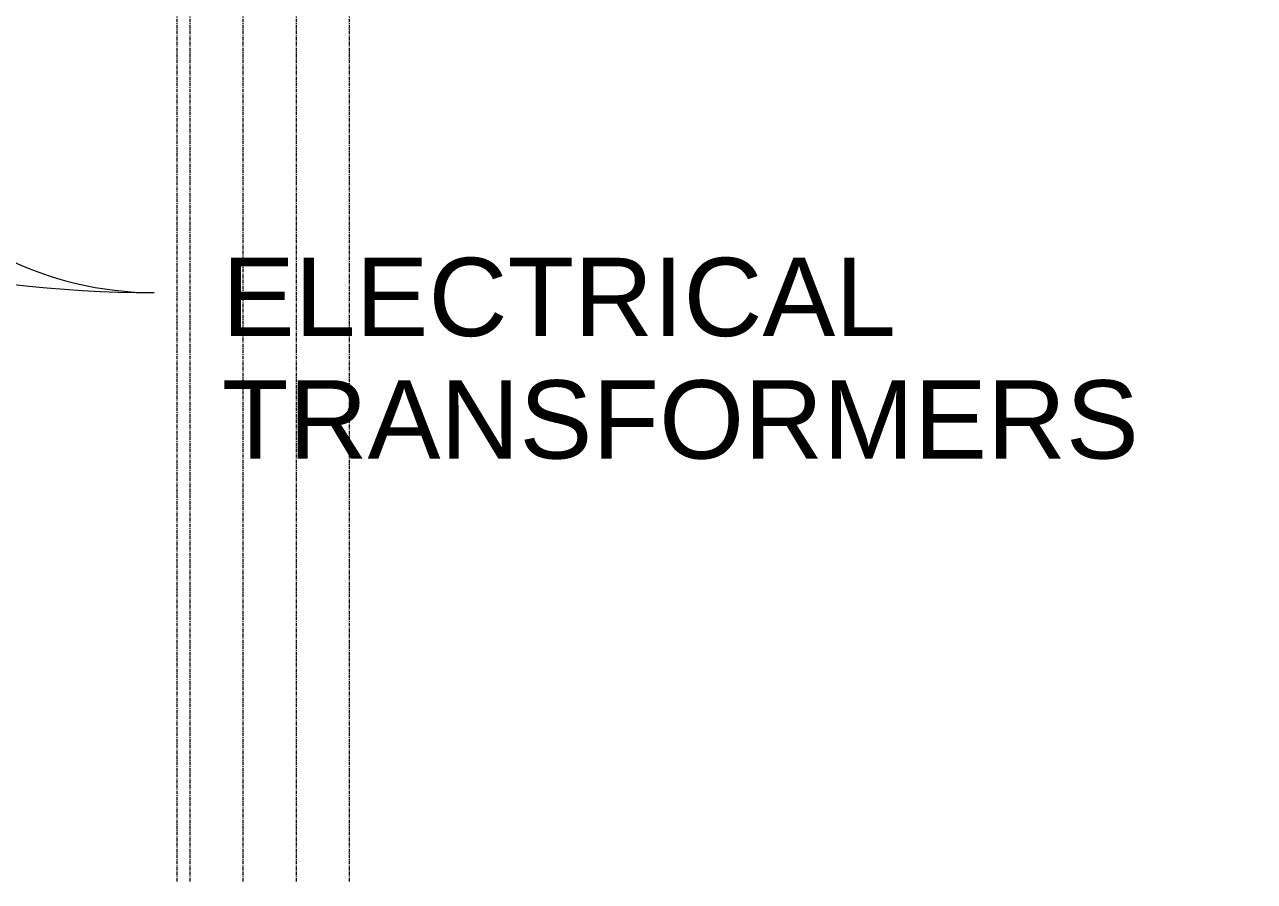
# Model space of a CAD drawing. Header units: inches. Extents: x 20478 to 36684, y -248 to 750.
# Drawn here: x 24691.6 to 24877.1, y -132 to -2.8 of the extents above; entities that cross this region are included whole.
import ezdxf

# ---------------------------------------------------------------- set-up
doc = ezdxf.new("R2010")
doc.units = ezdxf.units.IN
doc.header["$MEASUREMENT"] = 0
doc.linetypes.add('Grid Line 1_2_', pattern=[0.875, 0.5, -0.125, 0.125, -0.125])
doc.layers.add('G-ANNO-TEXT', color=231, linetype='Continuous', lineweight=9)
doc.layers.add('S-GRID', color=1, linetype='Continuous', lineweight=9)
doc.styles.add('Arial_1', font='arial.ttf', dxfattribs={"height": 11.802395})

msp = doc.modelspace()

# ---------------------------------------------------------------- linework, layer by layer
at = {"layer": 'G-ANNO-TEXT', "color": 145}
for centre, radius, start in [((24711.08919, 140.18885), 183.43257, 216.712973), ((24711.08919, 7.2362), 50.47992, 163.0491666)]:
    msp.add_arc(centre, radius, start, 270, dxfattribs=at)
at = {"layer": 'S-GRID', "linetype": 'Grid Line 1_2_'}
for p, q in [((24714.5603, -132), (24714.5603, 573.76478)), ((24716.5603, -132), (24716.5603, 573.76478))]:
    msp.add_line(p, q, dxfattribs=at)

# ---------------------------------------------------------------- texts
at = {"layer": 'G-ANNO-TEXT', "color": 145, "insert": (24721.32919, -37.99517), "char_height": 11.8023952, "width": 164.304, "attachment_point": 1, "line_spacing_factor": 0.938532, "style": 'Arial_1', "bg_fill": 3, "box_fill_scale": 1.25, "bg_fill_color": 0, "bg_fill_transparency": 0}
msp.add_mtext('ELECTRICAL\\PTRANSFORMERS', dxfattribs=at)

# ---------------------------------------------------------------- next in the draw order: linework, layer by layer
at = {"layer": 'S-GRID', "linetype": 'Grid Line 1_2_'}
for p, q in [((24724.5603, -132), (24724.5603, 573.76478)), ((24724.5603, -132), (24724.5603, 573.76478)), ((24732.5603, -132), (24732.5603, 573.76478)), ((24732.5603, -132), (24732.5603, 573.76478)), ((24740.5603, -132), (24740.5603, 573.76478))]:
    msp.add_line(p, q, dxfattribs=at)

doc.saveas('drawing.dxf')
